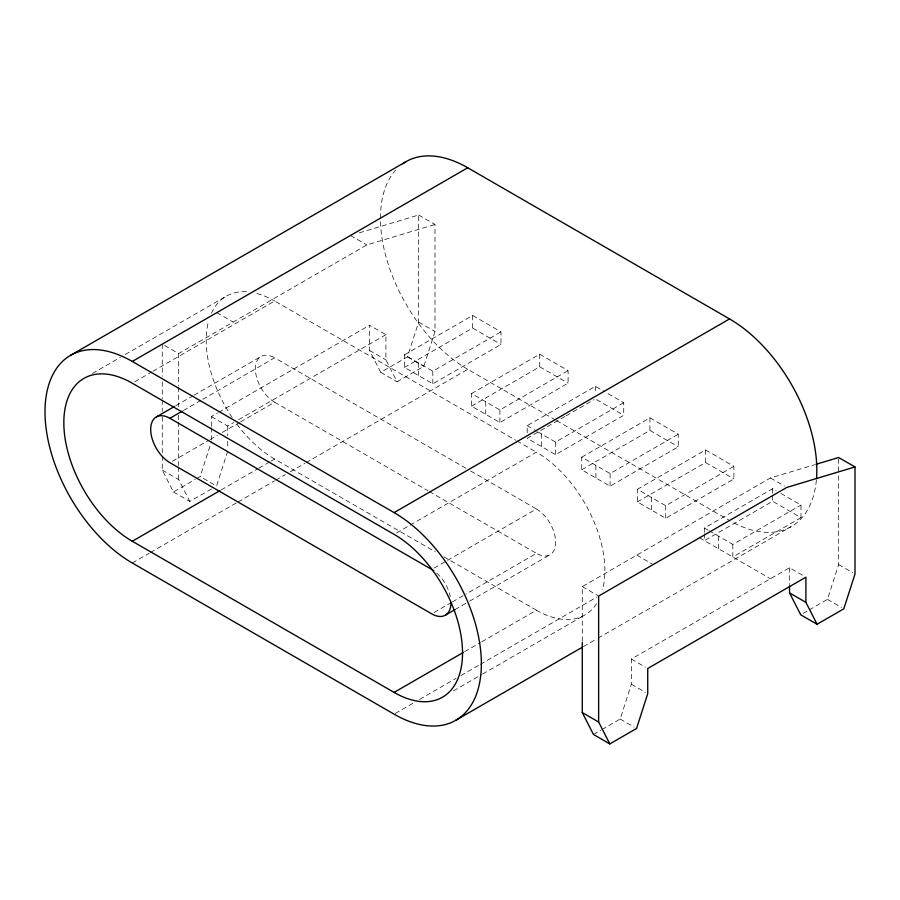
<?xml version="1.0" encoding="UTF-8"?>
<svg xmlns="http://www.w3.org/2000/svg" width="900" height="900" viewBox="0 0 900 900"><rect width="100%" height="100%" fill="white"/><g stroke="black" fill="none" stroke-linecap="round" stroke-linejoin="round"><path stroke-width="0.67" stroke-dasharray="4.5 3.38" d="M196.537 478.654L200.183 476.55L211.365 441.754M227.722 451.204L216.54 486L200.183 476.55M418.635 215.01L435.004 224.46L435.004 331.537L423.821 366.334L397.091 381.769L385.909 359.876L385.909 334.688L369.54 325.238L369.54 350.426L380.723 372.319L407.452 356.884L418.635 322.088L418.635 215.01L357.142 233.471M601.954 729.562L620.179 719.044L631.361 684.236L631.361 659.048L789.548 567.72L803.576 575.82M809.235 609.896L827.46 599.366L838.631 564.57L838.631 474.188M92.396 373.489L120.386 357.334M125.246 354.521L226.249 296.213M164.61 345.476L178.639 353.576L366.817 244.935L435.004 224.46M134.707 381.791L151.74 371.959M152.955 371.25L274.635 301.005L515.756 440.213M175.804 405.697L192.847 395.854M194.062 395.156L261.045 356.49M183.308 410.558L201.566 400.016M202.792 399.308L274.635 357.829L465.829 468.214M211.365 426.364L211.365 416.565L217.451 413.044M218.666 412.346L369.54 325.238M211.365 416.565L227.722 426.004L233.809 422.494M238.68 419.681L385.909 334.688M172.35 461.284L208.879 440.19M210.094 439.493L217.406 435.274M222.278 432.461L239.321 422.618M240.536 421.92L274.635 402.233L428.074 490.815M404.46 354.836L472.635 315.473L500.996 331.853L500.996 344.441L432.821 383.805L404.46 367.436L404.46 354.836L432.821 371.216L500.996 331.853M162.27 456.098L162.27 470.093L173.453 491.985L195.322 479.363M404.46 367.436L472.635 328.072L500.996 344.441M173.453 491.985L189.821 501.435L214.121 487.406M221.096 489.96L257.602 468.889M258.817 468.191L269.764 461.869M270.99 461.16L274.635 459.056L435.375 551.858M132.278 562.995L149.287 553.174M150.502 552.476L236.801 502.65M238.016 501.952L274.477 480.892M275.692 480.195L285.412 474.581M290.272 471.769L304.864 463.354M306.079 462.656L467.73 369.326L555.401 419.94M471.544 393.57L539.73 354.206L568.091 370.586L568.091 383.175L499.905 422.55L471.544 406.17L471.544 393.57L499.905 409.95L568.091 370.586M471.544 406.17L539.73 366.806L568.091 383.175M527.186 432.697L527.186 425.689L595.361 386.325L604.822 391.793M564.93 416.498L527.186 438.289L555.548 454.669L623.722 415.305L623.722 402.705L606.004 392.468M566.145 415.8L594.146 399.634M396.529 532.946L536.456 452.16A96.784 55.879 60 0 1 602.561 589.804M537.817 431.831L555.548 442.069L623.722 402.705M581.726 457.189L649.913 417.825L678.274 434.194L678.274 446.794L610.087 486.157L581.726 469.777L581.726 457.189L610.087 473.558L678.274 434.194M581.726 469.777L649.913 430.414L678.274 446.794M434.16 568.046L446.344 561.015M447.559 560.317L536.456 508.995A27.191 15.694 60 0 1 555.683 542.284A27.191 15.694 60 0 1 536.456 553.387L465.829 594.169M637.369 489.308L705.544 449.944L733.905 466.312L733.905 478.912L665.73 518.276L637.369 501.907L637.369 489.308L665.73 505.688L733.905 466.312M434.16 612.45L451.215 602.606M452.43 601.898L464.603 594.866M637.369 501.907L705.544 462.544L733.905 478.912M455.062 609.57L468.461 601.841M469.676 601.133L550.046 554.738M464.659 651.668L480.488 642.533M481.702 641.824L536.456 610.211A96.784 55.879 60 0 0 597.15 602.741M582.278 641.205L582.278 586.609L770.456 477.968L814.567 464.726M704.452 532.238L704.452 528.041L772.639 488.678L776.183 490.725M395.303 713.452L414.754 702.225M419.614 699.424L456.075 678.364M460.935 675.562L479.171 665.033M480.386 664.335L597.06 596.97M780.908 493.447L801 505.058L801 517.646L772.639 501.277L704.452 540.641L704.452 533.644M453.431 690.874L481.421 674.719M482.636 674.021L584.842 615.004M709.178 530.775L732.814 544.421L801 505.058M801 517.646L732.814 557.01L732.814 544.421M583.425 646.594L596.79 638.865M598.005 638.168L791.258 526.601M593.46 734.467L600.739 730.26M803.16 613.395L808.02 610.594M350.46 235.485L366.817 244.935M770.456 477.968L784.485 486.067M596.543 399.611L623.722 415.305M418.635 322.088L435.004 331.537M838.631 564.57L852.66 572.67M556.627 420.649L729.54 520.481M527.186 425.689L536.636 431.156M704.452 528.041L707.996 530.089M407.452 356.884L423.821 366.334M827.46 599.366L841.477 607.466M699.548 537.806L770.456 578.745M369.54 350.426L385.909 359.876M516.971 440.91L536.456 452.16M380.723 372.319L397.091 381.769M216.821 312.637L233.179 322.088M636.817 555.12L652.016 563.895M470.7 471.026L536.456 508.995M429.289 491.512L536.456 553.387M582.278 586.609L598.635 596.059M631.361 659.048L645.39 667.148M443.902 556.785L536.456 610.211M631.361 684.236L645.39 692.336M620.179 719.044L634.207 727.133M162.27 470.093L178.639 479.543L189.821 501.435M838.631 458.887L838.631 472.793M789.548 567.72L789.548 584.516M772.639 488.678L772.639 494.28M772.639 495.675L772.639 501.277M718.639 536.231L718.639 548.831M705.544 449.944L705.544 462.544M665.73 505.688L665.73 518.276M651.544 497.498L651.544 510.086M649.913 417.825L649.913 430.414M610.087 473.558L610.087 486.157M595.913 465.368L595.913 477.968M595.361 386.325L595.361 393.322M555.548 442.069L555.548 454.669M541.361 433.879L541.361 446.479M539.73 354.206L539.73 366.806M499.905 409.95L499.905 422.55M485.73 401.76L485.73 414.36M472.635 315.473L472.635 328.072M432.821 371.216L432.821 383.805M418.635 363.026L418.635 375.626M227.722 426.004L227.722 435.803M227.722 441.405L227.722 448.402M211.365 427.759L211.365 440.359M178.639 353.576L178.639 385.774M178.639 387.169L178.639 406.766M178.639 415.159L178.639 420.761M178.639 422.156L178.639 465.548M178.639 466.942L178.639 479.543M162.27 344.126L162.27 376.324M162.27 381.915L162.27 398.711M162.27 400.118L162.27 411.311M162.27 416.914L162.27 454.702M467.73 369.326A123.424 71.258 60 0 1 380.486 220.792M380.452 218.16A123.424 71.258 60 0 1 395.606 170.167M816.367 480.06A123.424 71.258 60 0 1 732.06 521.899M436.702 573.086A27.191 15.694 60 0 1 450.293 596.633M274.635 459.056A96.784 55.879 60 0 1 237.049 424.361M232.189 417.51A96.784 55.879 60 0 1 208.53 321.412M211.41 313.279A96.784 55.879 60 0 1 248.445 291.904M256.928 293.468A96.784 55.879 60 0 1 274.635 301.005M274.635 402.233A27.191 15.694 60 0 1 255.409 368.933A27.191 15.694 60 0 1 274.635 357.829"/><path stroke-width="1.35" d="M70.56 355.331L406.012 161.662M132.278 361.451L394.088 512.606A123.424 71.258 60 0 1 481.365 663.773A123.424 71.258 60 0 1 394.088 714.161L132.278 562.995A123.424 71.258 60 0 1 45 411.84A123.424 71.258 60 0 1 132.278 361.451L467.73 167.771L729.54 318.938A123.424 71.258 60 0 1 816.491 478.665M156.319 416.947L174.578 406.406M450.956 602.752A27.191 15.694 60 0 1 431.73 613.856L169.909 462.69A27.191 15.694 60 0 1 150.683 429.39A27.191 15.694 60 0 1 169.909 418.298L182.081 411.266M132.278 541.249L394.088 692.404A96.784 55.879 60 0 0 462.532 652.894A96.784 55.879 60 0 0 394.088 534.352L132.278 383.197A96.784 55.879 60 0 0 63.833 422.707A96.784 55.879 60 0 0 132.278 541.249L219.881 490.669M394.088 512.606L729.54 318.938M445.32 615.195L455.062 609.57M394.088 692.404L463.444 652.365M455.805 720.27L582.21 647.291M582.278 642.6L582.278 712.586L593.46 734.467L609.817 743.918L636.548 728.482L647.73 693.686L647.73 668.498L805.905 577.17L805.905 602.359L817.087 624.251L843.817 608.816L855 574.02L855 466.942L838.631 457.504L815.906 464.321M855 466.942L786.814 487.418L598.635 596.059L598.635 722.025L609.817 743.918M789.548 585.911L789.548 592.909L805.905 602.359M817.087 624.251L800.73 614.801L789.548 592.909M169.909 418.298L431.73 569.452A27.191 15.694 60 0 1 433.733 570.735M582.278 712.586L598.635 722.025M402.671 163.811A123.424 71.258 60 0 1 467.73 167.771"/></g></svg>
